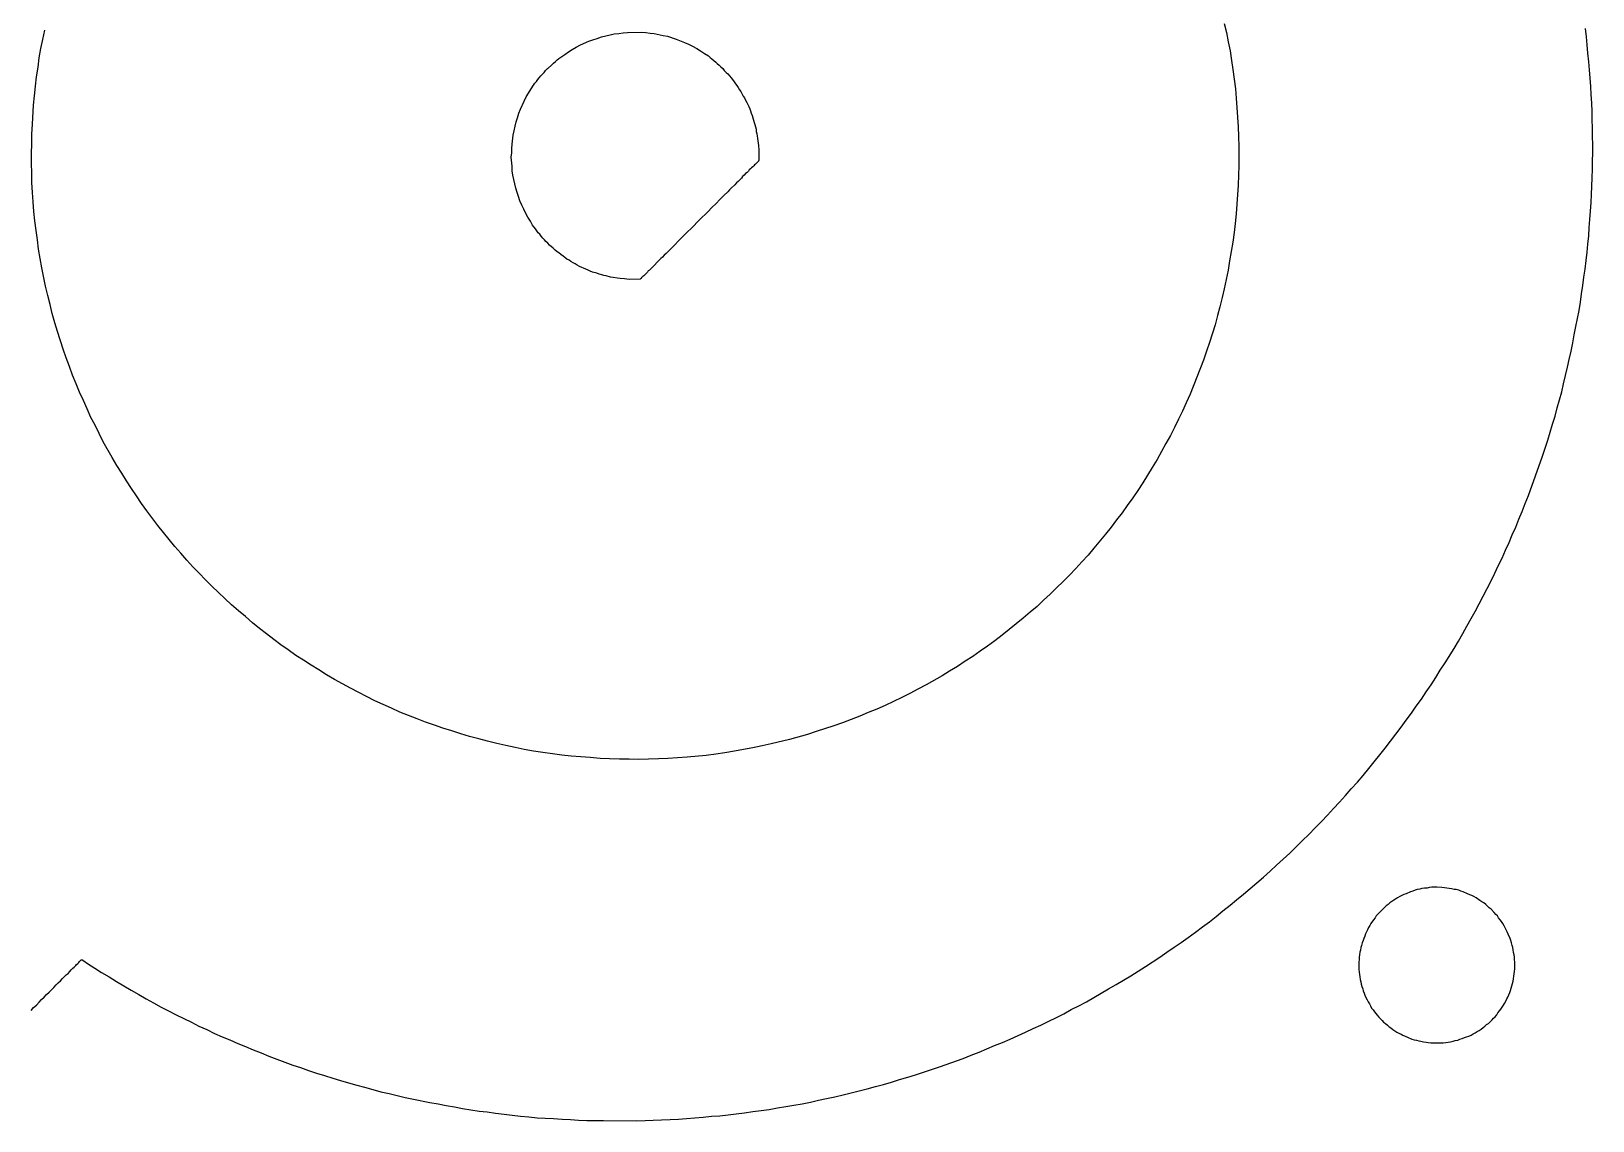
# Model space of a CAD drawing. Extents: x 14 to 158, y 769 to 1204.
# Drawn here: x 37.07 to 77.06, y 1149.81 to 1177.71 of the extents above; entities that cross this region are included whole.
import ezdxf

# ---------------------------------------------------------------- set-up
doc = ezdxf.new("R2010")
doc.units = 0

msp = doc.modelspace()

# ---------------------------------------------------------------- linework, layer by layer
at = {"layer": 'Top'}
for p, q in [((67.620908, 1177.915902), (67.677954, 1177.678166)), ((37.314214, 1177.270334), (37.361766, 1177.504897)), ((37.361766, 1177.504897), (37.412483, 1177.73946)), ((51.135259, 1177.362353), (51.344464, 1177.45745)), ((51.344464, 1177.45745), (51.44907, 1177.498672)), ((51.44907, 1177.498672), (51.563179, 1177.530401)), ((51.563179, 1177.530401), (51.670958, 1177.571623)), ((51.670958, 1177.571623), (51.781894, 1177.596941)), ((51.781894, 1177.596941), (51.896011, 1177.622259)), ((51.896011, 1177.622259), (52.000617, 1177.644412)), ((52.000617, 1177.644412), (52.114726, 1177.660235)), ((52.114726, 1177.660235), (52.228843, 1177.66973)), ((52.228843, 1177.66973), (52.342481, 1177.685066)), ((52.342481, 1177.685066), (52.6912, 1177.69)), ((52.6912, 1177.69), (52.805309, 1177.680506)), ((52.805309, 1177.680506), (52.919426, 1177.664682)), ((52.919426, 1177.664682), (53.024024, 1177.65819)), ((53.024024, 1177.65819), (53.25225, 1177.607474)), ((53.25225, 1177.607474), (53.366367, 1177.585321)), ((53.366367, 1177.585321), (53.585082, 1177.512451)), ((53.585082, 1177.512451), (53.794287, 1177.430038)), ((53.794287, 1177.430038), (53.902066, 1177.382486)), ((67.677954, 1177.678166), (67.719177, 1177.443603)), ((67.719177, 1177.443603), (67.769894, 1177.20904)), ((76.898842, 1177.574565), (76.873524, 1177.786943)), ((76.921076, 1177.36536), (76.898842, 1177.574565)), ((37.241263, 1176.791689), (37.272992, 1177.035771)), ((37.272992, 1177.035771), (37.314214, 1177.270334)), ((50.532988, 1176.978772), (50.58054, 1177.013665)), ((50.58054, 1177.013665), (50.631256, 1177.051723)), ((50.631256, 1177.051723), (50.678809, 1177.086616)), ((50.678809, 1177.086616), (50.729525, 1177.118345)), ((50.729525, 1177.118345), (50.824621, 1177.191215)), ((50.824621, 1177.191215), (50.922882, 1177.248261)), ((50.922882, 1177.248261), (51.027488, 1177.305307)), ((51.027488, 1177.305307), (51.135259, 1177.362353)), ((53.902066, 1177.382486), (54.006664, 1177.331769)), ((54.006664, 1177.331769), (54.11127, 1177.274723)), ((54.11127, 1177.274723), (54.209531, 1177.211347)), ((54.209531, 1177.211347), (54.314137, 1177.144806)), ((54.314137, 1177.144806), (54.412398, 1177.081431)), ((54.412398, 1177.081431), (54.45362, 1177.040208)), ((54.45362, 1177.040208), (54.501172, 1177.00848)), ((54.501172, 1177.00848), (54.548724, 1176.967257)), ((67.769894, 1177.20904), (67.807952, 1176.964958)), ((76.936899, 1177.152982), (76.921076, 1177.36536)), ((76.962217, 1176.934267), (76.936899, 1177.152982)), ((37.200041, 1176.547615), (37.241263, 1176.791689)), ((50.120685, 1176.570698), (50.158743, 1176.61825)), ((50.158743, 1176.61825), (50.199965, 1176.659473)), ((50.199965, 1176.659473), (50.241188, 1176.707025)), ((50.241188, 1176.707025), (50.282411, 1176.748248)), ((50.282411, 1176.748248), (50.288902, 1176.764071)), ((50.288902, 1176.764071), (50.2984, 1176.76)), ((50.2984, 1176.76), (50.396661, 1176.858269)), ((50.396661, 1176.858269), (50.444213, 1176.899492)), ((50.444213, 1176.899492), (50.491765, 1176.937549)), ((50.491765, 1176.937549), (50.532988, 1176.978772)), ((54.548724, 1176.967257), (54.599441, 1176.926035)), ((54.599441, 1176.926035), (54.637499, 1176.887977)), ((54.637499, 1176.887977), (54.688216, 1176.846754)), ((54.688216, 1176.846754), (54.729438, 1176.805531)), ((54.729438, 1176.805531), (54.776991, 1176.764309)), ((54.7769, 1176.76), (54.818123, 1176.712448)), ((54.818123, 1176.712448), (54.865675, 1176.661731)), ((54.865675, 1176.661731), (54.906897, 1176.623673)), ((54.906897, 1176.623673), (54.94812, 1176.572956)), ((67.807952, 1176.964958), (67.842845, 1176.730395)), ((67.842845, 1176.730395), (67.90622, 1176.242248)), ((76.978041, 1176.721889), (76.962217, 1176.934267)), ((76.993864, 1176.512676), (76.978041, 1176.721889)), ((37.15257, 1176.059467), (37.174723, 1176.303541)), ((37.174723, 1176.303541), (37.200041, 1176.547615)), ((49.803644, 1176.130071), (49.86702, 1176.23785)), ((49.86702, 1176.23785), (49.93356, 1176.332938)), ((49.93356, 1176.332938), (49.965289, 1176.383655)), ((49.965289, 1176.383655), (50.006511, 1176.431207)), ((50.006511, 1176.431207), (50.03824, 1176.481924)), ((50.03824, 1176.481924), (50.079462, 1176.519981)), ((50.079462, 1176.519981), (50.120685, 1176.570698)), ((54.94812, 1176.572956), (54.989342, 1176.525404)), ((54.989342, 1176.525404), (55.0274, 1176.477852)), ((55.0274, 1176.477852), (55.068623, 1176.420806)), ((55.068623, 1176.420806), (55.100351, 1176.370089)), ((55.100351, 1176.370089), (55.141574, 1176.322537)), ((55.141574, 1176.322537), (55.173302, 1176.274985)), ((55.173302, 1176.274985), (55.208196, 1176.217939)), ((55.208196, 1176.217939), (55.239924, 1176.167222)), ((67.90622, 1176.242248), (67.931538, 1176.001339)), ((77.009688, 1176.300306), (76.993864, 1176.512676)), ((77.019182, 1176.091093), (77.009688, 1176.300306)), ((37.095524, 1175.330411), (37.127252, 1175.818566)), ((37.127252, 1175.818566), (37.15257, 1176.059467)), ((49.600785, 1175.717999), (49.695881, 1175.927204)), ((49.695881, 1175.927204), (49.746598, 1176.034983)), ((49.746598, 1176.034983), (49.803644, 1176.130071)), ((55.239924, 1176.167222), (55.3033, 1176.053105)), ((55.3033, 1176.053105), (55.338193, 1176.005553)), ((55.338193, 1176.005553), (55.360346, 1175.948506)), ((55.360346, 1175.948506), (55.395239, 1175.89146)), ((55.395239, 1175.89146), (55.417392, 1175.834414)), ((55.417392, 1175.834414), (55.44271, 1175.786862)), ((67.931538, 1176.001339), (67.963267, 1175.513192)), ((77.035006, 1175.872378), (77.019182, 1176.091093)), ((77.0445, 1175.66), (77.035006, 1175.872378)), ((49.486611, 1175.394678), (49.51834, 1175.499284)), ((49.51834, 1175.499284), (49.559562, 1175.613401)), ((49.559562, 1175.613401), (49.600785, 1175.717999)), ((55.44271, 1175.786862), (55.468028, 1175.729815)), ((55.468028, 1175.729815), (55.490181, 1175.672769)), ((55.490181, 1175.672769), (55.506005, 1175.615723)), ((55.506005, 1175.615723), (55.531322, 1175.558677)), ((55.531322, 1175.558677), (55.547146, 1175.495301)), ((55.547146, 1175.495301), (55.578874, 1175.381192)), ((67.963267, 1175.513192), (67.97909, 1175.262781)), ((77.044508, 1175.449205), (77.0445, 1175.66)), ((77.051, 1175.24), (77.044508, 1175.449205)), ((37.079694, 1174.830419), (37.0797, 1175.08)), ((37.0797, 1175.08), (37.095524, 1175.330411)), ((49.382094, 1174.824117), (49.413823, 1175.052343)), ((49.413823, 1175.052343), (49.43914, 1175.166452)), ((49.43914, 1175.166452), (49.461293, 1175.280569)), ((49.461293, 1175.280569), (49.486611, 1175.394678)), ((55.578874, 1175.381192), (55.597863, 1175.324146)), ((55.597863, 1175.324146), (55.629591, 1175.210037)), ((55.629591, 1175.210037), (55.636083, 1175.146661)), ((55.636083, 1175.146661), (55.651907, 1175.089615)), ((55.651907, 1175.089615), (55.661401, 1175.032568)), ((55.661401, 1175.032568), (55.670895, 1174.966028)), ((67.97909, 1175.262781), (67.988584, 1175.018707)), ((67.988584, 1175.018707), (67.995076, 1174.765123)), ((77.051006, 1175.022378), (77.051, 1175.24)), ((77.0605, 1174.81), (77.051006, 1175.022378)), ((37.0702, 1174.58), (37.079694, 1174.830419)), ((49.3726, 1174.71), (49.382094, 1174.824117)), ((49.372679, 1174.599878), (49.3726, 1174.71)), ((55.670895, 1174.966028), (55.677387, 1174.908981)), ((55.677387, 1174.908981), (55.69321, 1174.788535)), ((55.69321, 1174.788535), (55.702704, 1174.668081)), ((55.702704, 1174.668081), (55.7027, 1174.4)), ((67.995076, 1174.765123), (67.9951, 1174.52)), ((77.060494, 1174.602378), (77.0605, 1174.81)), ((37.070182, 1174.332527), (37.0702, 1174.58)), ((37.079677, 1174.082116), (37.070182, 1174.332527)), ((49.363184, 1174.485761), (49.372679, 1174.599878)), ((49.382173, 1174.257535), (49.363184, 1174.485761)), ((49.388665, 1174.143426), (49.382173, 1174.257535)), ((55.515813, 1174.219024), (55.490495, 1174.187295)), ((55.547541, 1174.244341), (55.515813, 1174.219024)), ((55.572859, 1174.269659), (55.547541, 1174.244341)), ((55.588683, 1174.291812), (55.572859, 1174.269659)), ((55.614001, 1174.307636), (55.588683, 1174.291812)), ((55.629824, 1174.326624), (55.614001, 1174.307636)), ((55.6932, 1174.39), (55.629824, 1174.326624)), ((55.7027, 1174.4), (55.6932, 1174.4)), ((55.6932, 1174.4), (55.6932, 1174.39)), ((67.995, 1174.27), (67.988508, 1174.025926)), ((67.995, 1174.52), (67.995, 1174.27)), ((77.050963, 1174.179563), (77.051, 1174.39)), ((77.051, 1174.39), (77.060494, 1174.602378)), ((37.086168, 1173.838042), (37.079677, 1174.082116)), ((37.101992, 1173.587631), (37.086168, 1173.838042)), ((49.404488, 1174.029309), (49.388665, 1174.143426)), ((49.429806, 1173.918365), (49.404488, 1174.029309)), ((49.455124, 1173.810594), (49.429806, 1173.918365)), ((49.477277, 1173.696477), (49.455124, 1173.810594)), ((55.125854, 1173.828983), (55.084631, 1173.781431)), ((55.173406, 1173.870206), (55.125854, 1173.828983)), ((55.255819, 1173.952619), (55.173406, 1173.870206)), ((55.287547, 1173.993841), (55.255819, 1173.952619)), ((55.32877, 1174.02557), (55.287547, 1173.993841)), ((55.360498, 1174.066792), (55.32877, 1174.02557)), ((55.401721, 1174.098521), (55.360498, 1174.066792)), ((55.433449, 1174.130249), (55.401721, 1174.098521)), ((55.458767, 1174.161977), (55.433449, 1174.130249)), ((55.490495, 1174.187295), (55.458767, 1174.161977)), ((67.988508, 1174.025926), (67.979014, 1173.775507)), ((77.034977, 1173.74847), (77.044471, 1173.957675)), ((77.044471, 1173.957675), (77.050963, 1174.179563)), ((37.117816, 1173.343549), (37.101992, 1173.587631)), ((49.51217, 1173.585541), (49.477277, 1173.696477)), ((49.543898, 1173.477762), (49.51217, 1173.585541)), ((49.585121, 1173.366818), (49.543898, 1173.477762)), ((54.808829, 1173.505629), (54.704231, 1173.407368)), ((54.907098, 1173.603898), (54.808829, 1173.505629)), ((54.948321, 1173.65145), (54.907098, 1173.603898)), ((54.995873, 1173.692673), (54.948321, 1173.65145)), ((55.084631, 1173.781431), (54.995873, 1173.692673)), ((67.979014, 1173.775507), (67.947286, 1173.28736)), ((77.018991, 1173.326887), (77.028485, 1173.536092)), ((77.028485, 1173.536092), (77.034977, 1173.74847)), ((37.136804, 1173.099475), (37.117816, 1173.343549)), ((37.158957, 1172.855401), (37.136804, 1173.099475)), ((49.632673, 1173.259047), (49.585121, 1173.366818)), ((49.680225, 1173.154449), (49.632673, 1173.259047)), ((49.730942, 1173.049843), (49.680225, 1173.154449)), ((49.787988, 1172.951582), (49.730942, 1173.049843)), ((54.396758, 1173.090385), (54.18438, 1172.88118)), ((54.501364, 1173.198164), (54.396758, 1173.090385)), ((54.605962, 1173.302762), (54.501364, 1173.198164)), ((54.704231, 1173.407368), (54.605962, 1173.302762)), ((67.931462, 1173.036949), (67.899734, 1172.792875)), ((67.947286, 1173.28736), (67.931462, 1173.036949)), ((76.987344, 1172.895794), (77.003168, 1173.108172)), ((77.003168, 1173.108172), (77.018991, 1173.326887)), ((37.190685, 1172.611327), (37.158957, 1172.855401)), ((37.225579, 1172.370426), (37.190685, 1172.611327)), ((49.851364, 1172.846976), (49.787988, 1172.951582)), ((49.90841, 1172.748715), (49.851364, 1172.846976)), ((49.98128, 1172.650446), (49.90841, 1172.748715)), ((50.013009, 1172.602894), (49.98128, 1172.650446)), ((53.975175, 1172.668802), (53.867404, 1172.564204)), ((54.18438, 1172.88118), (53.975175, 1172.668802)), ((67.899734, 1172.792875), (67.874416, 1172.558304)), ((76.955697, 1172.474211), (76.97152, 1172.686581)), ((76.97152, 1172.686581), (76.987344, 1172.895794)), ((37.257307, 1172.13269), (37.225579, 1172.370426)), ((50.054231, 1172.555342), (50.013009, 1172.602894)), ((50.095454, 1172.514119), (50.054231, 1172.555342)), ((50.127182, 1172.463403), (50.095454, 1172.514119)), ((50.168405, 1172.41585), (50.127182, 1172.463403)), ((50.209627, 1172.374628), (50.168405, 1172.41585)), ((50.25085, 1172.327076), (50.209627, 1172.374628)), ((50.298402, 1172.285853), (50.25085, 1172.327076)), ((50.339625, 1172.238301), (50.298402, 1172.285853)), ((50.434721, 1172.155888), (50.339625, 1172.238301)), ((53.867404, 1172.564204), (53.325367, 1172.022167)), ((67.842687, 1172.31423), (67.801465, 1172.070156)), ((67.874416, 1172.558304), (67.842687, 1172.31423)), ((76.914555, 1172.05262), (76.930379, 1172.261833)), ((76.930379, 1172.261833), (76.955697, 1172.474211)), ((37.29853, 1171.891781), (37.257307, 1172.13269)), ((37.339752, 1171.654045), (37.29853, 1171.891781)), ((50.485438, 1172.108336), (50.434721, 1172.155888)), ((50.53299, 1172.067114), (50.485438, 1172.108336)), ((50.580542, 1172.035385), (50.53299, 1172.067114)), ((50.631259, 1171.994163), (50.580542, 1172.035385)), ((50.688305, 1171.95294), (50.631259, 1171.994163)), ((50.735857, 1171.921212), (50.688305, 1171.95294)), ((50.783409, 1171.879989), (50.735857, 1171.921212)), ((50.840455, 1171.848261), (50.783409, 1171.879989)), ((50.891172, 1171.816532), (50.840455, 1171.848261)), ((50.948218, 1171.781639), (50.891172, 1171.816532)), ((53.19537, 1171.89217), (52.935448, 1171.632248)), ((53.236593, 1171.930228), (53.19537, 1171.89217)), ((53.27465, 1171.980945), (53.236593, 1171.930228)), ((53.325367, 1172.022167), (53.27465, 1171.980945)), ((67.760242, 1171.835593), (67.71902, 1171.597857)), ((67.801465, 1172.070156), (67.760242, 1171.835593)), ((76.86392, 1171.621527), (76.889238, 1171.84025)), ((76.889238, 1171.84025), (76.914555, 1172.05262)), ((37.434848, 1171.184919), (37.339752, 1171.654045)), ((50.995771, 1171.759486), (50.948218, 1171.781639)), ((51.052817, 1171.724593), (50.995771, 1171.759486)), ((51.109863, 1171.692864), (51.052817, 1171.724593)), ((51.166909, 1171.667546), (51.109863, 1171.692864)), ((51.214462, 1171.645393), (51.166909, 1171.667546)), ((51.328571, 1171.594677), (51.214462, 1171.645393)), ((51.385617, 1171.572523), (51.328571, 1171.594677)), ((51.442663, 1171.547206), (51.385617, 1171.572523)), ((51.556772, 1171.515477), (51.442663, 1171.547206)), ((51.613818, 1171.490159), (51.556772, 1171.515477)), ((51.677194, 1171.474336), (51.613818, 1171.490159)), ((51.73424, 1171.458512), (51.677194, 1171.474336)), ((51.791287, 1171.449018), (51.73424, 1171.458512)), ((51.905404, 1171.41729), (51.791287, 1171.449018)), ((51.968779, 1171.410798), (51.905404, 1171.41729)), ((52.082896, 1171.39181), (51.968779, 1171.410798)), ((52.716838, 1171.413638), (52.701015, 1171.404144)), ((52.732662, 1171.429462), (52.716838, 1171.413638)), ((52.75798, 1171.451615), (52.732662, 1171.429462)), ((52.773803, 1171.467439), (52.75798, 1171.451615)), ((52.795956, 1171.492756), (52.773803, 1171.467439)), ((52.846673, 1171.543473), (52.795956, 1171.492756)), ((52.868826, 1171.575202), (52.846673, 1171.543473)), ((52.90372, 1171.597355), (52.868826, 1171.575202)), ((52.935448, 1171.632248), (52.90372, 1171.597355)), ((67.71902, 1171.597857), (67.671468, 1171.356956)), ((76.806874, 1171.199944), (76.832191, 1171.412322)), ((76.832191, 1171.412322), (76.86392, 1171.621527)), ((37.491895, 1170.950356), (37.434848, 1171.184919)), ((52.149437, 1171.385318), (52.082896, 1171.39181)), ((52.260381, 1171.369494), (52.149437, 1171.385318)), ((52.384, 1171.36), (52.260381, 1171.369494)), ((52.66604, 1171.36284), (52.384, 1171.36)), ((52.675535, 1171.372335), (52.66604, 1171.36284)), ((52.685029, 1171.378826), (52.675535, 1171.372335)), ((52.691521, 1171.388321), (52.685029, 1171.378826)), ((52.701015, 1171.404144), (52.691521, 1171.388321)), ((67.620751, 1171.11922), (67.566869, 1170.894159)), ((67.671468, 1171.356956), (67.620751, 1171.11922)), ((76.775145, 1170.987566), (76.806874, 1171.199944)), ((37.548941, 1170.71262), (37.491895, 1170.950356)), ((37.605987, 1170.487559), (37.548941, 1170.71262)), ((67.509823, 1170.656423), (67.452777, 1170.43137)), ((67.566869, 1170.894159), (67.509823, 1170.656423)), ((76.711688, 1170.565983), (76.743417, 1170.778361)), ((76.743417, 1170.778361), (76.775145, 1170.987566)), ((37.672528, 1170.249823), (37.605987, 1170.487559)), ((37.735903, 1170.02477), (37.672528, 1170.249823)), ((67.452777, 1170.43137), (67.386236, 1170.196807)), ((76.629243, 1170.153911), (76.670466, 1170.356778)), ((76.670466, 1170.356778), (76.711688, 1170.565983)), ((37.881716, 1169.568319), (37.735903, 1170.02477)), ((67.386236, 1170.196807), (67.240423, 1169.740356)), ((76.549963, 1169.732328), (76.58802, 1169.941533)), ((76.58802, 1169.941533), (76.629243, 1170.153911)), ((37.964129, 1169.349604), (37.881716, 1169.568319)), ((67.167553, 1169.521641), (67.088273, 1169.293415)), ((67.240423, 1169.740356), (67.167553, 1169.521641)), ((76.458023, 1169.310745), (76.50874, 1169.51995)), ((76.50874, 1169.51995), (76.549963, 1169.732328)), ((38.04341, 1169.130889), (37.964129, 1169.349604)), ((38.125823, 1168.905828), (38.04341, 1169.130889)), ((67.088273, 1169.293415), (66.923447, 1168.855976)), ((76.362919, 1168.8955), (76.410471, 1169.107878)), ((76.410471, 1169.107878), (76.458023, 1169.310745)), ((38.214573, 1168.683948), (38.125823, 1168.905828)), ((38.303331, 1168.474735), (38.214573, 1168.683948)), ((66.923447, 1168.855976), (66.745938, 1168.418546)), ((76.26465, 1168.480255), (76.312202, 1168.683122)), ((76.312202, 1168.683122), (76.362919, 1168.8955)), ((38.401592, 1168.25602), (38.303331, 1168.474735)), ((38.499861, 1168.043642), (38.401592, 1168.25602)), ((66.745938, 1168.418546), (66.647677, 1168.199831)), ((76.150557, 1168.068183), (76.207604, 1168.27105)), ((76.207604, 1168.27105), (76.26465, 1168.480255)), ((38.594949, 1167.824927), (38.499861, 1168.043642)), ((38.702728, 1167.62206), (38.594949, 1167.824927)), ((66.552581, 1167.987453), (66.454312, 1167.778248)), ((66.647677, 1168.199831), (66.552581, 1167.987453)), ((76.030136, 1167.652938), (76.093511, 1167.855805)), ((76.093511, 1167.855805), (76.150557, 1168.068183)), ((38.807326, 1167.409682), (38.702728, 1167.62206)), ((38.911932, 1167.200477), (38.807326, 1167.409682)), ((66.349714, 1167.56587), (66.241943, 1167.356665)), ((66.454312, 1167.778248), (66.349714, 1167.56587)), ((75.906549, 1167.240866), (75.973089, 1167.443733)), ((75.973089, 1167.443733), (76.030136, 1167.652938)), ((39.140158, 1166.794743), (38.911932, 1167.200477)), ((66.127826, 1167.153798), (66.016882, 1166.950931)), ((66.241943, 1167.356665), (66.127826, 1167.153798)), ((75.776633, 1166.835132), (75.843173, 1167.037999)), ((75.843173, 1167.037999), (75.906549, 1167.240866)), ((39.260612, 1166.591876), (39.140158, 1166.794743)), ((65.902773, 1166.748064), (65.779146, 1166.545197)), ((66.016882, 1166.950931), (65.902773, 1166.748064)), ((75.412104, 1165.820792), (75.776633, 1166.835132)), ((39.384231, 1166.395346), (39.260612, 1166.591876)), ((39.504685, 1166.201989), (39.384231, 1166.395346)), ((65.6587, 1166.348667), (65.538246, 1166.1458)), ((65.779146, 1166.545197), (65.6587, 1166.348667)), ((39.634642, 1165.999122), (39.504685, 1166.201989)), ((39.764607, 1165.812103), (39.634642, 1165.999122)), ((39.894572, 1165.618746), (39.764607, 1165.812103)), ((65.408281, 1165.952443), (65.278324, 1165.765424)), ((65.538246, 1166.1458), (65.408281, 1165.952443)), ((75.332824, 1165.617925), (75.412104, 1165.820792)), ((40.030874, 1165.431727), (39.894572, 1165.618746)), ((40.309816, 1165.057697), (40.030874, 1165.431727)), ((65.138849, 1165.568894), (65.008884, 1165.381875)), ((65.278324, 1165.765424), (65.138849, 1165.568894)), ((75.167998, 1165.218528), (75.250411, 1165.415058)), ((75.250411, 1165.415058), (75.332824, 1165.617925)), ((40.455621, 1164.880188), (40.309816, 1165.057697)), ((64.726777, 1165.01101), (64.577791, 1164.830336)), ((64.863079, 1165.198029), (64.726777, 1165.01101)), ((65.008884, 1165.381875), (64.863079, 1165.198029)), ((74.999968, 1164.812794), (75.088718, 1165.015661)), ((75.088718, 1165.015661), (75.167998, 1165.218528)), ((40.601434, 1164.693169), (40.455621, 1164.880188)), ((40.747247, 1164.51566), (40.601434, 1164.693169)), ((64.577791, 1164.830336), (64.286173, 1164.475318)), ((74.828796, 1164.422907), (74.917555, 1164.619437)), ((74.917555, 1164.619437), (74.999968, 1164.812794)), ((40.899397, 1164.344489), (40.747247, 1164.51566)), ((41.054712, 1164.163807), (40.899397, 1164.344489)), ((64.134023, 1164.294636), (63.9787, 1164.126638)), ((64.286173, 1164.475318), (64.134023, 1164.294636)), ((74.641777, 1164.026683), (74.740046, 1164.22004)), ((74.740046, 1164.22004), (74.828796, 1164.422907)), ((41.210035, 1163.995809), (41.054712, 1164.163807)), ((41.371696, 1163.834148), (41.210035, 1163.995809)), ((41.533357, 1163.662985), (41.371696, 1163.834148)), ((63.817039, 1163.955467), (63.661724, 1163.784296)), ((63.9787, 1164.126638), (63.817039, 1163.955467)), ((74.454758, 1163.636796), (74.553027, 1163.833326)), ((74.553027, 1163.833326), (74.641777, 1164.026683)), ((41.695018, 1163.501324), (41.533357, 1163.662985)), ((41.866181, 1163.33649), (41.695018, 1163.501324)), ((63.328892, 1163.460982), (63.167231, 1163.299321)), ((63.500063, 1163.622643), (63.328892, 1163.460982)), ((63.661724, 1163.784296), (63.500063, 1163.622643)), ((74.251891, 1163.246909), (74.356497, 1163.443439)), ((74.356497, 1163.443439), (74.454758, 1163.636796)), ((42.027842, 1163.18434), (41.866181, 1163.33649)), ((42.199013, 1163.022679), (42.027842, 1163.18434)), ((42.376522, 1162.867364), (42.199013, 1163.022679)), ((62.996068, 1163.143998), (62.828061, 1162.982337)), ((63.167231, 1163.299321), (62.996068, 1163.143998)), ((74.049024, 1162.857022), (74.15363, 1163.053552)), ((74.15363, 1163.053552), (74.251891, 1163.246909)), ((42.557204, 1162.721551), (42.376522, 1162.867364)), ((42.734713, 1162.566228), (42.557204, 1162.721551)), ((62.469878, 1162.681209), (62.292369, 1162.535396)), ((62.647387, 1162.836532), (62.469878, 1162.681209)), ((62.828061, 1162.982337), (62.647387, 1162.836532)), ((73.836647, 1162.476646), (73.944426, 1162.670003)), ((73.944426, 1162.670003), (74.049024, 1162.857022)), ((42.912222, 1162.420423), (42.734713, 1162.566228)), ((43.092896, 1162.284121), (42.912222, 1162.420423)), ((43.276751, 1162.135135), (43.092896, 1162.284121)), ((61.934178, 1162.243778), (61.747159, 1162.104303)), ((62.111687, 1162.389583), (61.934178, 1162.243778)), ((62.292369, 1162.535396), (62.111687, 1162.389583)), ((73.617932, 1162.09627), (73.732049, 1162.289627)), ((73.732049, 1162.289627), (73.836647, 1162.476646)), ((43.463762, 1161.998841), (43.276751, 1162.135135)), ((43.650781, 1161.868876), (43.463762, 1161.998841)), ((43.847311, 1161.729401), (43.650781, 1161.868876)), ((61.366783, 1161.838044), (61.179764, 1161.698569)), ((61.56014, 1161.968001), (61.366783, 1161.838044)), ((61.747159, 1162.104303), (61.56014, 1161.968001)), ((73.278762, 1161.535221), (73.506988, 1161.909251)), ((73.506988, 1161.909251), (73.617932, 1162.09627)), ((44.040668, 1161.608955), (43.847311, 1161.729401)), ((44.237198, 1161.47899), (44.040668, 1161.608955)), ((44.430555, 1161.358536), (44.237198, 1161.47899)), ((60.789885, 1161.448158), (60.587018, 1161.324531)), ((60.983242, 1161.578115), (60.789885, 1161.448158)), ((61.179764, 1161.698569), (60.983242, 1161.578115)), ((73.155143, 1161.348202), (73.278762, 1161.535221)), ((44.633422, 1161.234917), (44.430555, 1161.358536)), ((44.836289, 1161.114463), (44.633422, 1161.234917)), ((45.242023, 1160.886237), (44.836289, 1161.114463)), ((60.393653, 1161.204085), (59.987919, 1160.975859)), ((60.587018, 1161.324531), (60.393653, 1161.204085)), ((72.92058, 1160.974164), (73.044199, 1161.161183)), ((73.044199, 1161.161183), (73.155143, 1161.348202)), ((45.454401, 1160.781639), (45.242023, 1160.886237)), ((45.657268, 1160.677033), (45.454401, 1160.781639)), ((45.866473, 1160.569262), (45.657268, 1160.677033)), ((59.360304, 1160.652538), (59.151091, 1160.547932)), ((59.572682, 1160.757144), (59.360304, 1160.652538)), ((59.775549, 1160.864915), (59.572682, 1160.757144)), ((59.987919, 1160.975859), (59.775549, 1160.864915)), ((72.670161, 1160.609636), (72.790615, 1160.796655)), ((72.790615, 1160.796655), (72.92058, 1160.974164)), ((46.078851, 1160.474166), (45.866473, 1160.569262)), ((46.297566, 1160.375905), (46.078851, 1160.474166)), ((46.506771, 1160.277636), (46.297566, 1160.375905)), ((46.725494, 1160.188886), (46.506771, 1160.277636)), ((58.501283, 1160.262652), (58.288905, 1160.173902)), ((58.719998, 1160.35141), (58.501283, 1160.262652)), ((58.938721, 1160.449671), (58.719998, 1160.35141)), ((59.151091, 1160.547932), (58.938721, 1160.449671)), ((72.280283, 1160.067599), (72.416577, 1160.245108)), ((72.416577, 1160.245108), (72.540204, 1160.432127)), ((72.540204, 1160.432127), (72.670161, 1160.609636)), ((46.947374, 1160.106465), (46.725494, 1160.188886)), ((47.166089, 1160.017715), (46.947374, 1160.106465)), ((47.39115, 1159.938434), (47.166089, 1160.017715)), ((47.613038, 1159.865564), (47.39115, 1159.938434)), ((47.838091, 1159.792694), (47.613038, 1159.865564)), ((57.626422, 1159.92345), (57.169971, 1159.777637)), ((57.845137, 1160.00273), (57.626422, 1159.92345)), ((58.07019, 1160.085143), (57.845137, 1160.00273)), ((58.288905, 1160.173902), (58.07019, 1160.085143)), ((72.020353, 1159.709416), (72.150318, 1159.886925)), ((72.150318, 1159.886925), (72.280283, 1160.067599)), ((48.066317, 1159.719824), (47.838091, 1159.792694)), ((48.294543, 1159.653284), (48.066317, 1159.719824)), ((48.529106, 1159.589908), (48.294543, 1159.653284)), ((48.754167, 1159.532862), (48.529106, 1159.589908)), ((48.991895, 1159.475816), (48.754167, 1159.532862)), ((49.226466, 1159.418769), (48.991895, 1159.475816)), ((49.461029, 1159.371217), (49.226466, 1159.418769)), ((56.019333, 1159.460701), (55.791107, 1159.409984)), ((56.488459, 1159.57481), (56.019333, 1159.460701)), ((56.94491, 1159.701602), (56.488459, 1159.57481)), ((57.169971, 1159.777637), (56.94491, 1159.701602)), ((71.744584, 1159.351225), (71.884051, 1159.531907)), ((71.884051, 1159.531907), (72.020353, 1159.709416)), ((49.695592, 1159.3205), (49.461029, 1159.371217)), ((49.933328, 1159.279278), (49.695592, 1159.3205)), ((50.174237, 1159.24122), (49.933328, 1159.279278)), ((50.418311, 1159.206327), (50.174237, 1159.24122)), ((50.656047, 1159.174598), (50.418311, 1159.206327)), ((50.896948, 1159.14928), (50.656047, 1159.174598)), ((51.141022, 1159.127127), (50.896948, 1159.14928)), ((51.385096, 1159.111304), (51.141022, 1159.127127)), ((51.635515, 1159.092315), (51.385096, 1159.111304)), ((51.879589, 1159.076492), (51.635515, 1159.092315)), ((52.13, 1159.07), (51.879589, 1159.076492)), ((52.38357, 1159.070628), (52.13, 1159.07)), ((52.627644, 1159.061134), (52.38357, 1159.070628)), ((52.878063, 1159.070628), (52.627644, 1159.061134)), ((53.128474, 1159.07712), (52.878063, 1159.070628)), ((53.372548, 1159.086614), (53.128474, 1159.07712)), ((53.622967, 1159.102438), (53.372548, 1159.086614)), ((53.867041, 1159.118261), (53.622967, 1159.102438)), ((54.355188, 1159.168978), (53.867041, 1159.118261)), ((54.599262, 1159.200707), (54.355188, 1159.168978)), ((54.833825, 1159.232435), (54.599262, 1159.200707)), ((55.077899, 1159.273658), (54.833825, 1159.232435)), ((55.31247, 1159.31488), (55.077899, 1159.273658)), ((55.547033, 1159.362432), (55.31247, 1159.31488)), ((55.791107, 1159.409984), (55.547033, 1159.362432)), ((71.459304, 1159.002545), (71.605109, 1159.183227)), ((71.605109, 1159.183227), (71.744584, 1159.351225)), ((71.031376, 1158.485866), (71.177189, 1158.653873)), ((71.177189, 1158.653873), (71.323002, 1158.834547)), ((71.323002, 1158.834547), (71.459304, 1159.002545)), ((70.730248, 1158.143532), (70.876061, 1158.314703)), ((70.876061, 1158.314703), (71.031376, 1158.485866)), ((70.422775, 1157.8107), (70.574925, 1157.972361)), ((70.574925, 1157.972361), (70.730248, 1158.143532)), ((69.950476, 1157.316215), (70.112137, 1157.477876)), ((70.112137, 1157.477876), (70.26746, 1157.639537)), ((70.26746, 1157.639537), (70.422775, 1157.8107)), ((69.627154, 1156.989721), (69.788815, 1157.145044)), ((69.788815, 1157.145044), (69.950476, 1157.316215)), ((69.132669, 1156.511084), (69.300667, 1156.666407)), ((69.300667, 1156.666407), (69.465501, 1156.828068)), ((69.465501, 1156.828068), (69.627154, 1156.989721)), ((68.799837, 1156.203611), (68.961498, 1156.358934)), ((68.961498, 1156.358934), (69.132669, 1156.511084)), ((68.286332, 1155.75667), (68.457503, 1155.902483)), ((68.457503, 1155.902483), (68.628674, 1156.051461)), ((68.628674, 1156.051461), (68.799837, 1156.203611)), ((67.769654, 1155.32875), (67.937652, 1155.465052)), ((67.937652, 1155.465052), (68.118334, 1155.610865)), ((68.118334, 1155.610865), (68.286332, 1155.75667)), ((71.91588, 1155.42208), (71.865163, 1155.390352)), ((71.963432, 1155.456973), (71.91588, 1155.42208)), ((72.010984, 1155.488702), (71.963432, 1155.456973)), ((72.061701, 1155.52043), (72.010984, 1155.488702)), ((72.118747, 1155.552159), (72.061701, 1155.52043)), ((72.166299, 1155.577476), (72.118747, 1155.552159)), ((72.223346, 1155.602794), (72.166299, 1155.577476)), ((72.280392, 1155.625029), (72.223346, 1155.602794)), ((72.394501, 1155.675745), (72.280392, 1155.625029)), ((72.451547, 1155.691569), (72.394501, 1155.675745)), ((72.508594, 1155.716887), (72.451547, 1155.691569)), ((72.56564, 1155.73271), (72.508594, 1155.716887)), ((72.629016, 1155.739202), (72.56564, 1155.73271)), ((72.686062, 1155.755026), (72.629016, 1155.739202)), ((72.749438, 1155.76452), (72.686062, 1155.755026)), ((72.815978, 1155.771012), (72.749438, 1155.76452)), ((72.873024, 1155.780506), (72.815978, 1155.771012)), ((72.9364, 1155.79), (72.873024, 1155.780506)), ((73.0663, 1155.79), (72.9364, 1155.79)), ((73.19662, 1155.78791), (73.0666, 1155.79)), ((73.263161, 1155.778415), (73.19662, 1155.78791)), ((73.320207, 1155.768921), (73.263161, 1155.778415)), ((73.383583, 1155.762429), (73.320207, 1155.768921)), ((73.440629, 1155.752935), (73.383583, 1155.762429)), ((73.507169, 1155.737112), (73.440629, 1155.752935)), ((73.561051, 1155.73062), (73.507169, 1155.737112)), ((73.627591, 1155.714796), (73.561051, 1155.73062)), ((73.684638, 1155.689478), (73.627591, 1155.714796)), ((73.741684, 1155.673655), (73.684638, 1155.689478)), ((73.855793, 1155.622938), (73.741684, 1155.673655)), ((73.912839, 1155.600704), (73.855793, 1155.622938)), ((73.966721, 1155.575386), (73.912839, 1155.600704)), ((74.017438, 1155.550068), (73.966721, 1155.575386)), ((74.074484, 1155.51834), (74.017438, 1155.550068)), ((74.16958, 1155.454964), (74.074484, 1155.51834)), ((74.220297, 1155.420071), (74.16958, 1155.454964)), ((74.267849, 1155.388342), (74.220297, 1155.420071)), ((67.2403, 1154.907168), (67.411471, 1155.04347)), ((67.411471, 1155.04347), (67.58898, 1155.182937)), ((67.58898, 1155.182937), (67.769654, 1155.32875)), ((71.516426, 1155.057431), (71.484698, 1155.009878)), ((71.557649, 1155.098653), (71.516426, 1155.057431)), ((71.598871, 1155.146205), (71.557649, 1155.098653)), ((71.681284, 1155.228626), (71.598871, 1155.146205)), ((71.728836, 1155.269849), (71.681284, 1155.228626)), ((71.770059, 1155.311071), (71.728836, 1155.269849)), ((71.817611, 1155.349129), (71.770059, 1155.311071)), ((71.865163, 1155.390352), (71.817611, 1155.349129)), ((74.318566, 1155.34712), (74.267849, 1155.388342)), ((74.366118, 1155.309062), (74.318566, 1155.34712)), ((74.40734, 1155.267839), (74.366118, 1155.309062)), ((74.454893, 1155.226617), (74.40734, 1155.267839)), ((74.537313, 1155.144196), (74.454893, 1155.226617)), ((74.575371, 1155.096644), (74.537313, 1155.144196)), ((74.616594, 1155.055421), (74.575371, 1155.096644)), ((74.648322, 1155.007869), (74.616594, 1155.055421)), ((66.698263, 1154.507771), (66.885282, 1154.637736)), ((66.885282, 1154.637736), (67.062791, 1154.777203)), ((67.062791, 1154.777203), (67.2403, 1154.907168)), ((71.266007, 1154.651712), (71.240689, 1154.594666)), ((71.291325, 1154.702429), (71.266007, 1154.651712)), ((71.313478, 1154.756311), (71.291325, 1154.702429)), ((71.348371, 1154.807027), (71.313478, 1154.756311)), ((71.3801, 1154.864074), (71.348371, 1154.807027)), ((71.443475, 1154.959162), (71.3801, 1154.864074)), ((71.484698, 1155.009878), (71.443475, 1154.959162)), ((74.689545, 1154.957152), (74.648322, 1155.007869)), ((74.724438, 1154.9096), (74.689545, 1154.957152)), ((74.756167, 1154.862048), (74.724438, 1154.9096)), ((74.787895, 1154.805002), (74.756167, 1154.862048)), ((74.813213, 1154.754285), (74.787895, 1154.805002)), ((74.844941, 1154.700403), (74.813213, 1154.754285)), ((74.870259, 1154.649687), (74.844941, 1154.700403)), ((74.892493, 1154.59264), (74.870259, 1154.649687)), ((66.153053, 1154.127395), (66.340072, 1154.25736)), ((66.340072, 1154.25736), (66.517581, 1154.377806)), ((66.517581, 1154.377806), (66.698263, 1154.507771)), ((71.120349, 1154.246059), (71.110854, 1154.182683)), ((71.136172, 1154.303105), (71.120349, 1154.246059)), ((71.151996, 1154.369646), (71.136172, 1154.303105)), ((71.177314, 1154.426692), (71.151996, 1154.369646)), ((71.193137, 1154.480573), (71.177314, 1154.426692)), ((71.218455, 1154.53762), (71.193137, 1154.480573)), ((71.240689, 1154.594666), (71.218455, 1154.53762)), ((74.94321, 1154.478523), (74.892493, 1154.59264)), ((74.959034, 1154.424642), (74.94321, 1154.478523)), ((74.981187, 1154.367596), (74.959034, 1154.424642)), ((75.000175, 1154.301055), (74.981187, 1154.367596)), ((75.015999, 1154.244009), (75.000175, 1154.301055)), ((75.02249, 1154.186962), (75.015999, 1154.244009)), ((38.208059, 1153.782566), (38.230212, 1153.814294)), ((38.230212, 1153.814294), (38.26194, 1153.839612)), ((38.26194, 1153.839612), (38.287258, 1153.861765)), ((38.287258, 1153.861765), (38.303082, 1153.887083)), ((38.303082, 1153.887083), (38.344304, 1153.928305)), ((38.344304, 1153.928305), (38.3538, 1153.92)), ((38.3538, 1153.92), (38.3538, 1153.93)), ((38.3538, 1153.93), (38.3603, 1153.93)), ((38.3603, 1153.93), (38.3603, 1153.94)), ((38.3603, 1153.94), (38.369794, 1153.930506)), ((38.369794, 1153.930506), (38.411017, 1153.908353)), ((38.411017, 1153.908353), (38.506113, 1153.841812)), ((38.506113, 1153.841812), (38.693132, 1153.721358)), ((65.601514, 1153.762867), (65.975544, 1154.003776)), ((65.975544, 1154.003776), (66.153053, 1154.127395)), ((71.072508, 1153.87346), (71.0725, 1153.68)), ((71.079, 1153.94), (71.072508, 1153.87346)), ((71.079045, 1154.00205), (71.079, 1153.94)), ((71.088539, 1154.059096), (71.079045, 1154.00205)), ((71.095031, 1154.125637), (71.088539, 1154.059096)), ((71.110854, 1154.182683), (71.095031, 1154.125637)), ((75.031985, 1154.123587), (75.02249, 1154.186962)), ((75.047808, 1154.057046), (75.031985, 1154.123587)), ((75.0543, 1154), (75.047808, 1154.057046)), ((75.054206, 1153.93654), (75.0543, 1154)), ((75.0637, 1153.87), (75.054206, 1153.93654)), ((75.063743, 1153.69953), (75.0637, 1153.87)), ((37.818067, 1153.392574), (37.865619, 1153.44962)), ((37.865619, 1153.44962), (37.913171, 1153.497172)), ((37.913171, 1153.497172), (37.963888, 1153.544724)), ((37.963888, 1153.544724), (38.01144, 1153.585947)), ((38.01144, 1153.585947), (38.052663, 1153.636663)), ((38.052663, 1153.636663), (38.093885, 1153.674721)), ((38.093885, 1153.674721), (38.131943, 1153.715944)), ((38.131943, 1153.715944), (38.166836, 1153.747672)), ((38.166836, 1153.747672), (38.208059, 1153.782566)), ((38.693132, 1153.721358), (38.870641, 1153.607249)), ((38.870641, 1153.607249), (39.067171, 1153.493132)), ((39.067171, 1153.493132), (39.25419, 1153.372678)), ((64.856611, 1153.300078), (65.040457, 1153.414187)), ((65.040457, 1153.414187), (65.227476, 1153.525131)), ((65.227476, 1153.525131), (65.414495, 1153.639248)), ((65.414495, 1153.639248), (65.601514, 1153.762867)), ((71.0725, 1153.68), (71.078992, 1153.616624)), ((71.078992, 1153.616624), (71.088486, 1153.559578)), ((71.088486, 1153.559578), (71.094978, 1153.493038)), ((71.094978, 1153.493038), (71.104472, 1153.429662)), ((71.104472, 1153.429662), (71.120295, 1153.372616)), ((75.022277, 1153.382651), (75.031771, 1153.449192)), ((75.031771, 1153.449192), (75.038263, 1153.512567)), ((75.038263, 1153.512567), (75.047757, 1153.569614)), ((75.047757, 1153.569614), (75.054249, 1153.636154)), ((75.054249, 1153.636154), (75.063743, 1153.69953)), ((37.39659, 1152.977426), (37.459966, 1153.043966)), ((37.459966, 1153.043966), (37.523341, 1153.107342)), ((37.523341, 1153.107342), (37.589882, 1153.164388)), ((37.589882, 1153.164388), (37.646928, 1153.221435)), ((37.646928, 1153.221435), (37.703974, 1153.287975)), ((37.703974, 1153.287975), (37.761021, 1153.341857)), ((37.761021, 1153.341857), (37.818067, 1153.392574)), ((39.25419, 1153.372678), (39.441209, 1153.264907)), ((39.441209, 1153.264907), (39.62822, 1153.153963)), ((39.62822, 1153.153963), (39.821585, 1153.039854)), ((39.821585, 1153.039854), (40.008596, 1152.932075)), ((64.279705, 1152.967246), (64.473062, 1153.081363)), ((64.473062, 1153.081363), (64.660081, 1153.185961)), ((64.660081, 1153.185961), (64.856611, 1153.300078)), ((71.120295, 1153.372616), (71.126787, 1153.306075)), ((71.126787, 1153.306075), (71.145776, 1153.249029)), ((71.145776, 1153.249029), (71.167929, 1153.191982)), ((71.167929, 1153.191982), (71.183752, 1153.134936)), ((71.183752, 1153.134936), (71.20907, 1153.081055)), ((71.20907, 1153.081055), (71.224894, 1153.024008)), ((71.224894, 1153.024008), (71.250212, 1152.966962)), ((74.886031, 1152.976973), (74.908265, 1153.03402)), ((74.908265, 1153.03402), (74.933583, 1153.091066)), ((74.933583, 1153.091066), (74.949407, 1153.148112)), ((74.949407, 1153.148112), (74.974725, 1153.205158)), ((74.974725, 1153.205158), (74.990548, 1153.268534)), ((74.990548, 1153.268534), (75.022277, 1153.382651)), ((37.063887, 1152.638394), (37.127263, 1152.711264)), ((37.127263, 1152.711264), (37.200133, 1152.77464)), ((37.200133, 1152.77464), (37.266674, 1152.84751)), ((37.266674, 1152.84751), (37.330049, 1152.91405)), ((37.330049, 1152.91405), (37.39659, 1152.977426)), ((40.008596, 1152.932075), (40.201961, 1152.827477)), ((40.201961, 1152.827477), (40.398483, 1152.722871)), ((40.398483, 1152.722871), (40.585502, 1152.62461)), ((40.585502, 1152.62461), (40.778859, 1152.526342)), ((63.51578, 1152.552002), (63.702799, 1152.656608)), ((63.702799, 1152.656608), (63.896156, 1152.754869)), ((63.896156, 1152.754869), (64.092686, 1152.859475)), ((64.092686, 1152.859475), (64.279705, 1152.967246)), ((71.250212, 1152.966962), (71.28194, 1152.909916)), ((71.28194, 1152.909916), (71.307258, 1152.859199)), ((71.307258, 1152.859199), (71.338986, 1152.805317)), ((71.338986, 1152.805317), (71.364304, 1152.754601)), ((71.364304, 1152.754601), (71.396032, 1152.697554)), ((71.396032, 1152.697554), (71.437255, 1152.650002)), ((71.437255, 1152.650002), (71.468983, 1152.60245)), ((74.632366, 1152.571239), (74.673589, 1152.621955)), ((74.673589, 1152.621955), (74.705317, 1152.669508)), ((74.705317, 1152.669508), (74.74021, 1152.71706)), ((74.74021, 1152.71706), (74.771939, 1152.767776)), ((74.771939, 1152.767776), (74.803667, 1152.815329)), ((74.803667, 1152.815329), (74.835396, 1152.872375)), ((74.835396, 1152.872375), (74.860713, 1152.929421)), ((74.860713, 1152.929421), (74.886031, 1152.976973)), ((40.778859, 1152.526342), (40.972216, 1152.431254)), ((40.972216, 1152.431254), (41.168746, 1152.332985)), ((41.168746, 1152.332985), (41.362103, 1152.234724)), ((41.362103, 1152.234724), (41.56497, 1152.145965)), ((62.729669, 1152.171626), (62.923034, 1152.260384)), ((62.923034, 1152.260384), (63.125901, 1152.358645)), ((63.125901, 1152.358645), (63.322423, 1152.453741)), ((63.322423, 1152.453741), (63.51578, 1152.552002)), ((71.468983, 1152.60245), (71.500712, 1152.561228)), ((71.500712, 1152.561228), (71.541934, 1152.510511)), ((71.541934, 1152.510511), (71.583157, 1152.462959)), ((71.583157, 1152.462959), (71.62438, 1152.421736)), ((71.62438, 1152.421736), (71.662437, 1152.380513)), ((71.662437, 1152.380513), (71.70366, 1152.332961)), ((71.70366, 1152.332961), (71.754377, 1152.301233)), ((71.754377, 1152.301233), (71.801929, 1152.26001)), ((71.801929, 1152.26001), (71.843152, 1152.218788)), ((71.843152, 1152.218788), (71.890704, 1152.187059)), ((74.251868, 1152.200235), (74.299421, 1152.231964)), ((74.299421, 1152.231964), (74.340643, 1152.273186)), ((74.340643, 1152.273186), (74.39136, 1152.304915)), ((74.39136, 1152.304915), (74.429418, 1152.346137)), ((74.429418, 1152.346137), (74.480135, 1152.393689)), ((74.480135, 1152.393689), (74.521357, 1152.434912)), ((74.521357, 1152.434912), (74.559415, 1152.476134)), ((74.559415, 1152.476134), (74.600638, 1152.523687)), ((74.600638, 1152.523687), (74.632366, 1152.571239)), ((41.56497, 1152.145965), (41.7615, 1152.047705)), ((41.7615, 1152.047705), (41.954857, 1151.958954)), ((41.954857, 1151.958954), (42.157724, 1151.879674)), ((42.157724, 1151.879674), (42.354254, 1151.790915)), ((61.740691, 1151.734163), (61.943558, 1151.813443)), ((61.943558, 1151.813443), (62.136923, 1151.902194)), ((62.136923, 1151.902194), (62.33979, 1151.994117)), ((62.33979, 1151.994117), (62.533147, 1152.082875)), ((62.533147, 1152.082875), (62.729669, 1152.171626)), ((71.890704, 1152.187059), (71.938256, 1152.145837)), ((71.938256, 1152.145837), (71.988973, 1152.114108)), ((71.988973, 1152.114108), (72.046019, 1152.08238)), ((72.046019, 1152.08238), (72.093571, 1152.057062)), ((72.093571, 1152.057062), (72.150617, 1152.025334)), ((72.150617, 1152.025334), (72.198169, 1152.000016)), ((72.198169, 1152.000016), (72.255216, 1151.974698)), ((72.255216, 1151.974698), (72.312262, 1151.952464)), ((72.312262, 1151.952464), (72.426371, 1151.901747)), ((72.426371, 1151.901747), (72.483417, 1151.885923)), ((72.483417, 1151.885923), (72.546793, 1151.8701)), ((72.546793, 1151.8701), (72.603839, 1151.854276)), ((72.603839, 1151.854276), (72.660886, 1151.844782)), ((72.660886, 1151.844782), (72.727426, 1151.828958)), ((72.727426, 1151.828958), (72.790802, 1151.822467)), ((72.790802, 1151.822467), (72.847848, 1151.812972)), ((72.847848, 1151.812972), (72.914389, 1151.806481)), ((73.2282, 1151.81), (73.294741, 1151.816492)), ((73.294741, 1151.816492), (73.358116, 1151.825986)), ((73.358116, 1151.825986), (73.415162, 1151.832478)), ((73.415162, 1151.832478), (73.481703, 1151.848301)), ((73.481703, 1151.848301), (73.538749, 1151.86729)), ((73.538749, 1151.86729), (73.602125, 1151.873781)), ((73.602125, 1151.873781), (73.659171, 1151.899099)), ((73.659171, 1151.899099), (73.716218, 1151.914923)), ((73.716218, 1151.914923), (73.773264, 1151.940241)), ((73.773264, 1151.940241), (73.83031, 1151.956064)), ((73.83031, 1151.956064), (73.887356, 1151.978299)), ((73.887356, 1151.978299), (73.944403, 1152.003616)), ((73.944403, 1152.003616), (74.001449, 1152.035345)), ((74.001449, 1152.035345), (74.049001, 1152.060663)), ((74.049001, 1152.060663), (74.096553, 1152.092391)), ((74.096553, 1152.092391), (74.1536, 1152.124119)), ((74.1536, 1152.124119), (74.204316, 1152.159013)), ((74.204316, 1152.159013), (74.251868, 1152.200235)), ((42.354254, 1151.790915), (42.557121, 1151.708502)), ((42.557121, 1151.708502), (42.750478, 1151.62609)), ((42.750478, 1151.62609), (42.953345, 1151.546809)), ((42.953345, 1151.546809), (43.156212, 1151.464396)), ((43.156212, 1151.464396), (43.359079, 1151.391526)), ((60.935568, 1151.407644), (61.138435, 1151.490057)), ((61.138435, 1151.490057), (61.341302, 1151.569337)), ((61.341302, 1151.569337), (61.544169, 1151.65175)), ((61.544169, 1151.65175), (61.740691, 1151.734163)), ((72.914389, 1151.806481), (73.2282, 1151.81)), ((43.359079, 1151.391526), (43.561946, 1151.309106)), ((43.561946, 1151.309106), (43.764813, 1151.236236)), ((43.764813, 1151.236236), (43.96768, 1151.17286)), ((43.96768, 1151.17286), (44.170547, 1151.099909)), ((44.170547, 1151.099909), (44.373414, 1151.033368)), ((44.373414, 1151.033368), (44.576281, 1150.969993)), ((59.718365, 1150.986143), (59.921232, 1151.052683)), ((59.921232, 1151.052683), (60.124099, 1151.125553)), ((60.124099, 1151.125553), (60.326966, 1151.188929)), ((60.326966, 1151.188929), (60.935568, 1151.407644)), ((44.576281, 1150.969993), (44.788659, 1150.903452)), ((44.788659, 1150.903452), (44.991526, 1150.840076)), ((44.991526, 1150.840076), (45.194393, 1150.78303)), ((45.194393, 1150.78303), (45.403598, 1150.725984)), ((45.403598, 1150.725984), (45.606465, 1150.668938)), ((45.606465, 1150.668938), (45.818843, 1150.611891)), ((58.272936, 1150.57416), (58.475803, 1150.628041)), ((58.475803, 1150.628041), (58.688181, 1150.685088)), ((58.688181, 1150.685088), (58.891048, 1150.742134)), ((58.891048, 1150.742134), (59.103418, 1150.79918)), ((59.103418, 1150.79918), (59.306285, 1150.865721)), ((59.306285, 1150.865721), (59.515498, 1150.922767)), ((59.515498, 1150.922767), (59.718365, 1150.986143)), ((45.818843, 1150.611891), (46.02171, 1150.554845)), ((46.02171, 1150.554845), (46.230915, 1150.507293)), ((46.230915, 1150.507293), (46.443293, 1150.459741)), ((46.443293, 1150.459741), (46.64616, 1150.409024)), ((46.64616, 1150.409024), (46.855365, 1150.361472)), ((46.855365, 1150.361472), (47.28012, 1150.279051)), ((47.28012, 1150.279051), (47.489325, 1150.240993)), ((47.489325, 1150.240993), (47.692192, 1150.19977)), ((56.602445, 1150.206402), (56.814823, 1150.247625)), ((56.814823, 1150.247625), (57.024028, 1150.288847)), ((57.024028, 1150.288847), (57.226895, 1150.336399)), ((57.226895, 1150.336399), (57.439273, 1150.377622)), ((57.439273, 1150.377622), (57.648486, 1150.425174)), ((57.648486, 1150.425174), (57.860856, 1150.475891)), ((57.860856, 1150.475891), (58.063723, 1150.523443)), ((58.063723, 1150.523443), (58.272936, 1150.57416)), ((47.692192, 1150.19977), (47.90457, 1150.168042)), ((47.90457, 1150.168042), (48.113783, 1150.126819)), ((48.113783, 1150.126819), (48.326153, 1150.091926)), ((48.326153, 1150.091926), (48.535366, 1150.060198)), ((48.535366, 1150.060198), (48.747744, 1150.038045)), ((48.747744, 1150.038045), (48.960114, 1150.003152)), ((48.960114, 1150.003152), (49.178837, 1149.980998)), ((49.178837, 1149.980998), (49.388042, 1149.955681)), ((49.388042, 1149.955681), (49.60042, 1149.930363)), ((49.60042, 1149.930363), (49.809625, 1149.914539)), ((49.809625, 1149.914539), (50.022003, 1149.889221)), ((50.022003, 1149.889221), (50.231208, 1149.873398)), ((50.231208, 1149.873398), (50.443586, 1149.866906)), ((50.443586, 1149.866906), (50.662301, 1149.851082)), ((50.662301, 1149.851082), (50.874679, 1149.841588)), ((50.874679, 1149.841588), (51.083884, 1149.825765)), ((51.083884, 1149.825765), (51.296262, 1149.81627)), ((51.296262, 1149.81627), (51.5149, 1149.82)), ((51.5149, 1149.82), (51.724105, 1149.813508)), ((51.724105, 1149.813508), (52.5768, 1149.81)), ((52.5768, 1149.81), (52.78917, 1149.816492)), ((52.78917, 1149.816492), (52.998383, 1149.825986)), ((52.998383, 1149.825986), (53.210761, 1149.83548)), ((53.210761, 1149.83548), (53.429476, 1149.841972)), ((53.429476, 1149.841972), (53.641854, 1149.851466)), ((53.641854, 1149.851466), (53.851059, 1149.86729)), ((53.851059, 1149.86729), (54.063437, 1149.883113)), ((54.063437, 1149.883113), (54.272642, 1149.898937)), ((54.272642, 1149.898937), (54.491357, 1149.924255)), ((54.491357, 1149.924255), (54.703735, 1149.940078)), ((54.703735, 1149.940078), (54.916113, 1149.965396)), ((54.916113, 1149.965396), (55.125318, 1149.98763)), ((55.125318, 1149.98763), (55.337696, 1150.012948)), ((55.337696, 1150.012948), (55.546901, 1150.044677)), ((55.546901, 1150.044677), (55.759279, 1150.069994)), ((55.759279, 1150.069994), (55.968484, 1150.101723)), ((55.968484, 1150.101723), (56.180862, 1150.142945)), ((56.180862, 1150.142945), (56.390067, 1150.174674)), ((56.390067, 1150.174674), (56.602445, 1150.206402))]:
    msp.add_line(p, q, dxfattribs=at)

doc.saveas('drawing.dxf')
